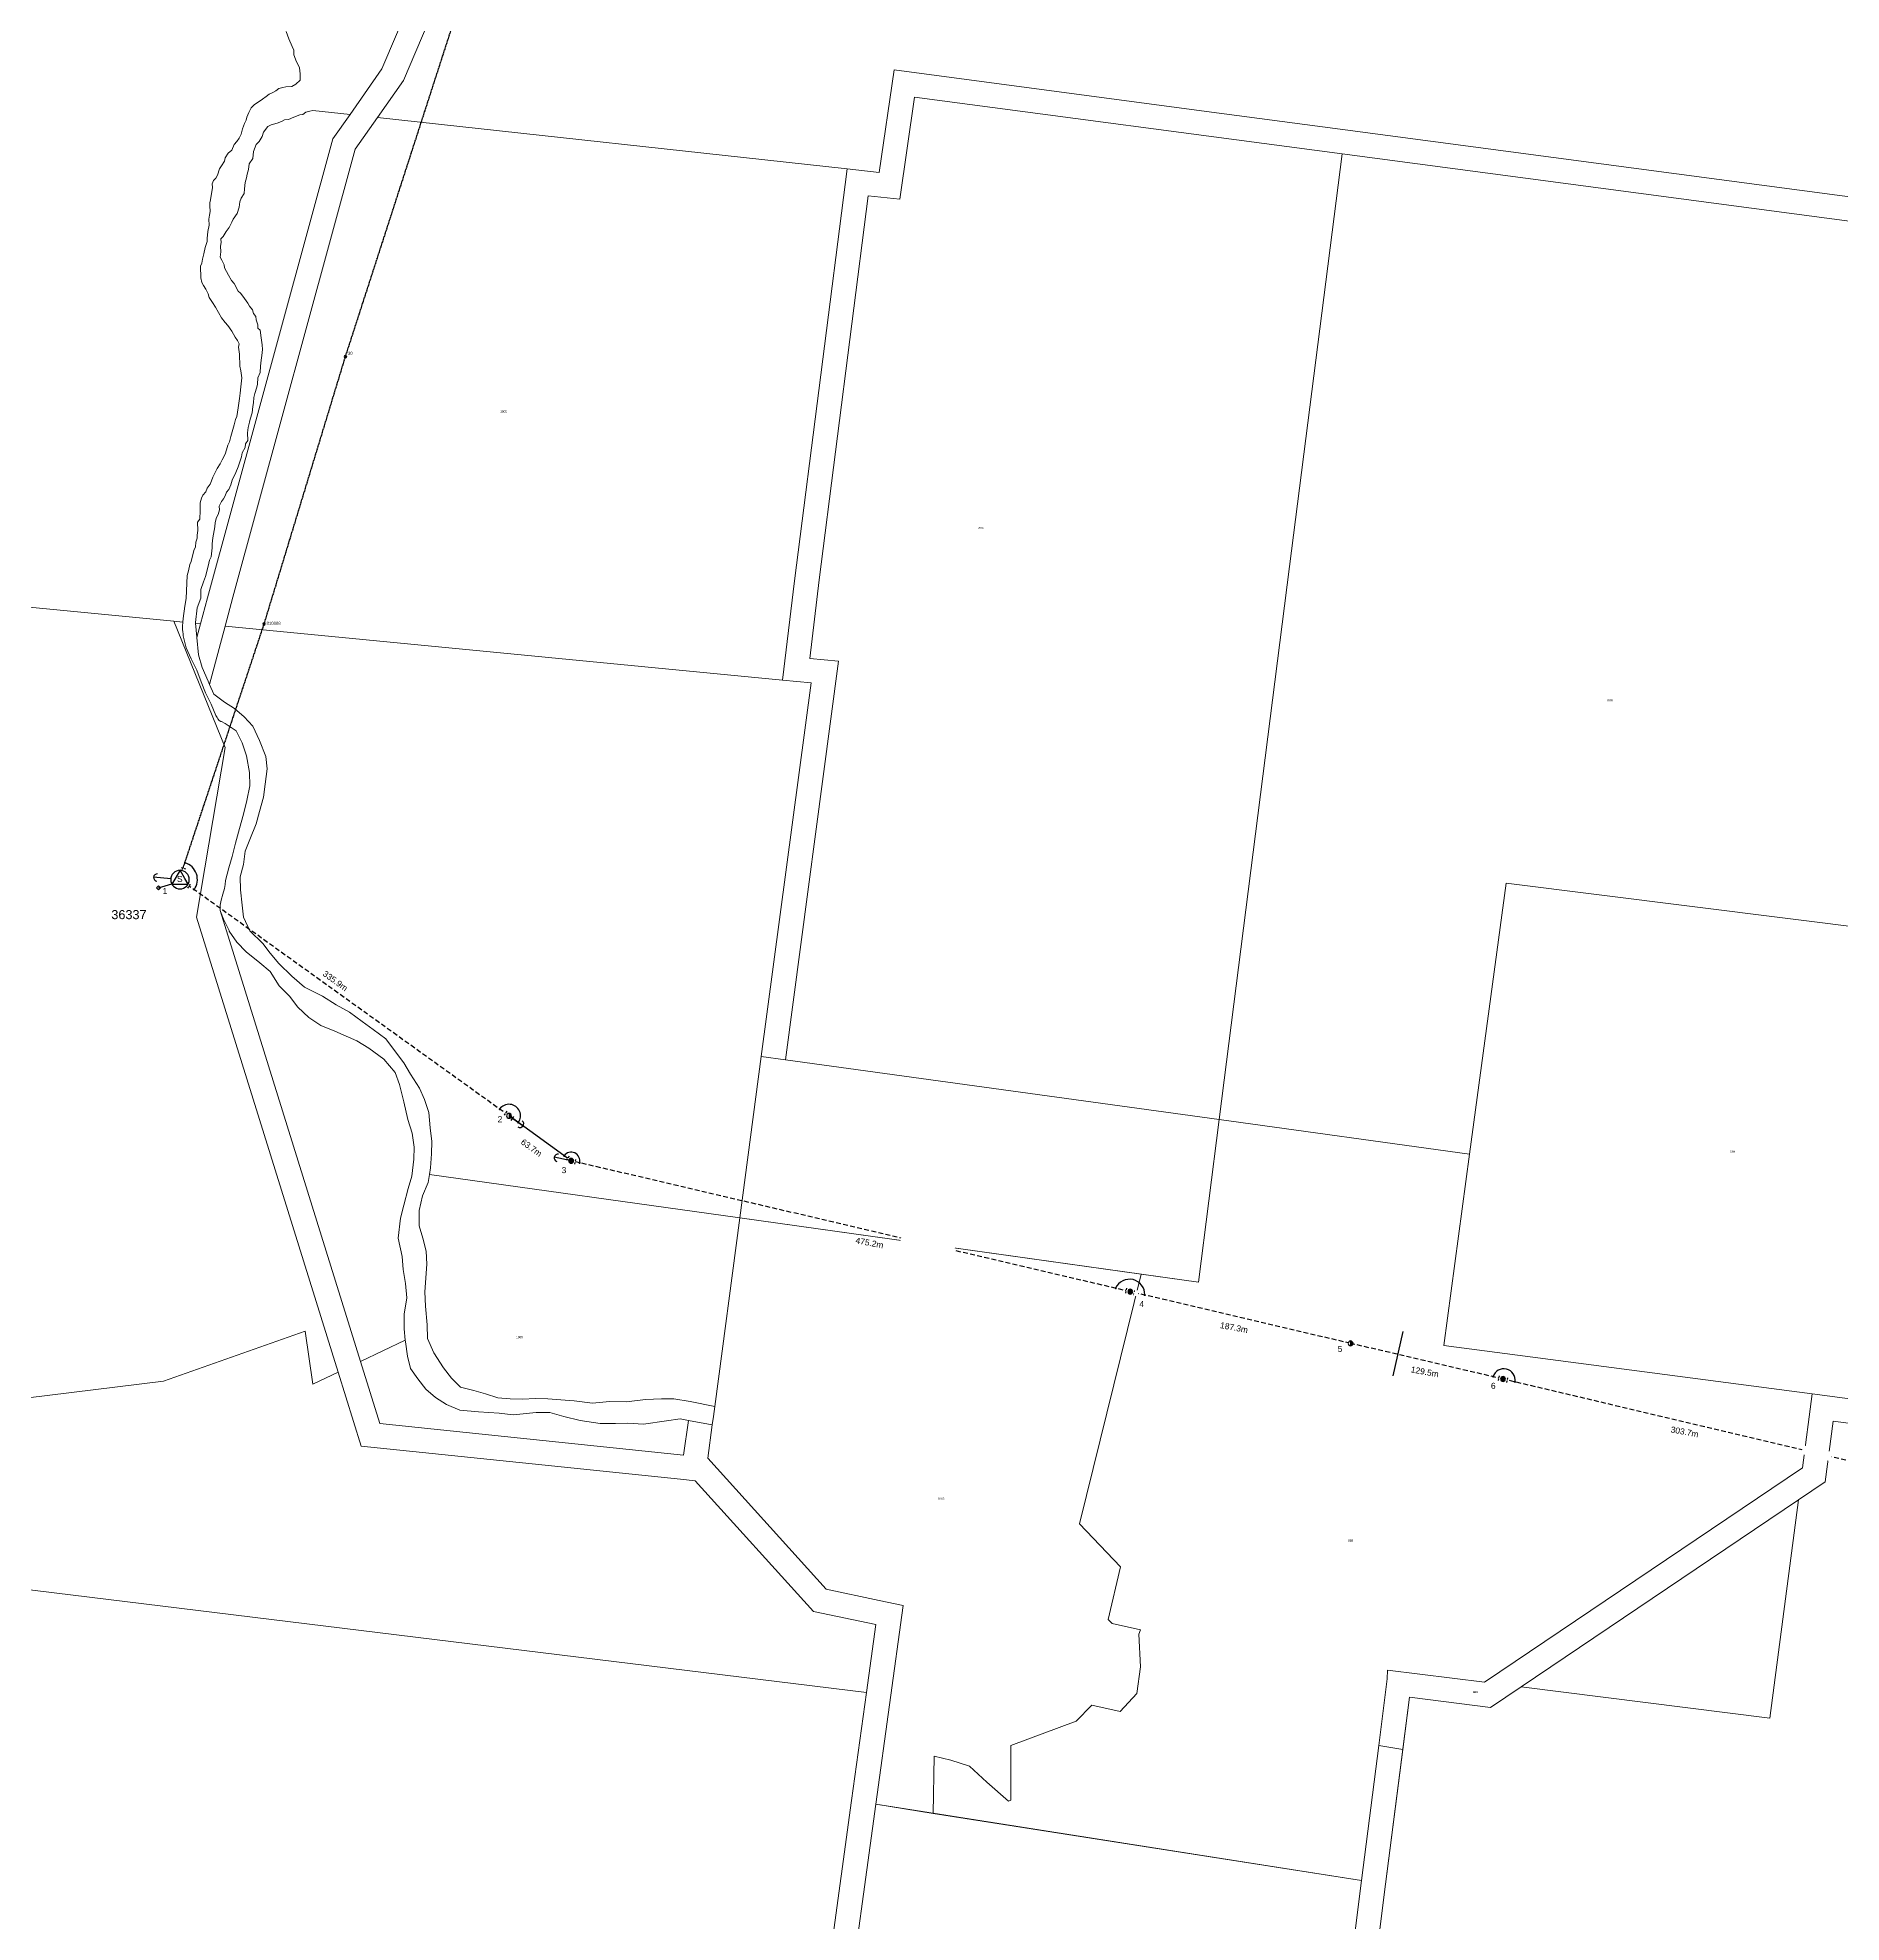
# Model space of a CAD drawing. Header units: metres. Extents: x 207830 to 218833, y 6369842 to 6373935.
# Drawn here: x 210124 to 211616, y 6371273 to 6372833 of the extents above; entities that cross this region are included whole.
import ezdxf
from ezdxf.enums import TextEntityAlignment as Align

# ---------------------------------------------------------------- set-up
doc = ezdxf.new("R2010")
doc.units = ezdxf.units.M
for name, pattern in [('Cable Exist OH', [1, 1, 0]), ('Cable New OH', [6, 4, -2]), ('DASHED', [0.75, 0.5, -0.25])]:
    doc.linetypes.add(name, pattern=pattern)
doc.layers.get('0').update_dxf_attribs({"color": 6})
for name, color, linetype in [('_User Miscellaneous1', 7, 'Continuous'), ('GIS_ERRORS', 1, 'DASHED'), ('Mains_HV_EXT', 7, 'Continuous'), ('Mains_HV_NEW', 2, 'Continuous'), ('Mains_HV_New_F10', 2, 'Continuous'), ('Mains_HV_NEW_Hardwired', 2, 'Continuous'), ('Notes', 7, 'Continuous'), ('Notes_SP_MISC', 7, 'Continuous'), ('Services_SP_EXT', 7, 'Continuous'), ('Sub_SP_TR_HV_LV_SL_LS_NEW', 2, 'Continuous'), ('SupportsOH_SP_MISC', 7, 'Continuous'), ('SupportsOH_SP_NEW', 2, 'Continuous'), ('SupportsOH_SP_TR_HV_LV_SL_EXT', 7, 'Continuous'), ('SupportsOH_SP_TR_HV_LV_SL_NEW', 2, 'Continuous')]:
    doc.layers.add(name, color=color, linetype=linetype)
doc.layers.add('Cadastre Land Parcels_SP_EXT', color=9, linetype='Continuous', lineweight=5)
doc.layers.add('Cadastre Roads_SP_EXT', color=9, linetype='Continuous', lineweight=5)
doc.styles.add('POLE_LABEL', font='arial.ttf')
doc.styles.get("Standard").update_dxf_attribs({"font": 'arial.ttf'})
doc.linetypes.add('IECLCABS1', pattern='A,7,-0.5,["/",Standard,S=1.5,R=0,X=0.2,Y=-0.7],-1.8', length=9.3)

# ---------------------------------------------------------------- blocks, each defined once
blk = doc.blocks.new('CCP_EXT')
blk.add_wipeout([(0, 0.57), (0.57, 0), (0, -0.57), (-0.57, 0)])
blk.add_lwpolyline([(-0.57, 0), (0, 0.57), (0.57, 0), (0, -0.57), (-0.57, 0)])
at = {"flags": 1}
blk.add_attdef('Z', (0, 0), '', height=0.2, dxfattribs=at)
at = {"flags": 9}
for tag, p in [('CCP_TYPE', (0, 0)), ('CONSTRUCTED_VOLTAGE', (0, -0.2)), ('OPERATING_VOLTAGE', (0, -0.6)), ('ORIENTATION', (0, -0.8)), ('OWNED_BY', (0, -1)), ('STATE', (0, -1.8)), ('NO_PHASES', (0, -0.4)), ('USAGE', (0, -1.2)), ('LEGEND', (0, -1.4)), ('LIFE_SUPPORT', (0, -1.6)), ('NOTES', (0, -2))]:
    blk.add_attdef(tag, text='', height=0.2, dxfattribs=at).set_placement(p, align=Align.MIDDLE_LEFT)
blk = doc.blocks.new('POLE_EXT')
blk.add_hatch(color=256).paths.add_polyline_path([(-1, 0, 1), (1, 0, 1)])
blk.add_lwpolyline([(-1, 0, 1), (1, 0, 1)], format="xyb", close=True)
for tag, height, flags, p in [('pNumber', 2.5, 8, (-17.84, 2.07)), ('OWNED_BY', 0.2, 9, (1.35, -0.4)), ('SPECIAL_USE', 0.2, 9, (1.35, -0.8)), ('STATE', 0.2, 9, (1.35, -1)), ('cLV', 0.2, 9, (1.35, -1.4)), ('hDepth', 0.2, 9, (1.35, -1.6)), ('hDia', 0.2, 9, (1.35, -1.8)), ('cHV', 0.2, 9, (1.35, -2)), ('cLinedev', 0.2, 9, (1.35, -3.4)), ('pExisting', 0.2, 9, (1.35, -3.8)), ('pFooting', 0.2, 9, (1.35, -4.4)), ('pNew', 0.2, 9, (1.35, -4.6)), ('pRelocate', 0.2, 9, (1.35, -5)), ('pRemove', 0.2, 9, (1.35, -5.2)), ('pReplace', 0.2, 9, (1.35, -5.4)), ('pStay', 0.2, 9, (1.35, -5.6)), ('pType', 0.2, 9, (1.35, -5.8)), ('cspan', 0.2, 9, (1.35, -6)), ('STREETNAME', 0.2, 9, (1.35, -6.2)), ('SUBURB', 0.2, 9, (1.35, -6.4)), ('OPERATED_BY', 0.2, 9, (1.36, -7.01)), ('PARENT', 0.2, 9, (1.35, -0.6)), ('USAGE', 0.2, 9, (1.35, -1.2)), ('LBRACKET', 0.2, 9, (1.35, -2.2)), ('LExisting', 0.2, 9, (1.35, -2.4)), ('LANTNUMBER', 0.2, 9, (1.35, -2.6)), ('LOther', 0.2, 9, (1.35, -2.8)), ('LRemove', 0.2, 9, (1.35, -3)), ('LEGEND', 0.2, 9, (1.35, -3.2)), ('LOCATION', 0.2, 9, (1.35, -3.6)), ('PFNUMBER', 0.2, 9, (1.35, -4)), ('NEWPFNUMBER', 0.2, 9, (1.35, -4.2)), ('NOTES', 0.2, 9, (1.35, -6.6)), ('MAINTAINED_BY', 0.2, 9, (1.36, -6.81))]:
    blk.add_attdef(tag, text='', height=height, dxfattribs=dict(flags=flags)).set_placement(p, align=Align.MIDDLE_LEFT)
at = {"style": 'POLE_LABEL'}
for tag, height, flags, p in [('STRUCTURE_PLANT_NUMBER', 0.2, 9, (1.35, 0.03)), ('ASSET_NUM', 2.5, 8, (2, 2)), ('STREET_CODE', 0.2, 9, (1.35, -0.2))]:
    blk.add_attdef(tag, text='', height=height, dxfattribs=dict(at, flags=flags)).set_placement(p, align=Align.MIDDLE_LEFT)
at = {"flags": 1}
blk.add_attdef('Z', (1.35, -7.33), '', height=0.2, dxfattribs=at)
blk = doc.blocks.new('POLE_REPLACE_NEW')
for tag, flags, p in [('cspan', 9, (1.5, -5.6)), ('SUBURB', 9, (1.5, -5.8)), ('STREETNAME', 9, (1.5, -6)), ('OPERATED_BY', 9, (1.5, -6.6)), ('Z', 1, (1.5, -7)), ('pStay', 9, (1.5, -5.2)), ('pType', 9, (1.5, -5.4)), ('LOCATION', 9, (1.5, -6.2)), ('NOTES', 9, (1.5, -6.4)), ('MAINTAINED_BY', 9, (1.5, -6.8))]:
    blk.add_attdef(tag, text='', height=0.2, dxfattribs=dict(flags=flags)).set_placement(p, align=Align.MIDDLE_LEFT)
blk.add_wipeout([(0, 1), (-0.13, 0.99), (-0.25, 0.97), (-0.37, 0.93), (-0.48, 0.88), (-0.59, 0.81), (-0.68, 0.73), (-0.77, 0.64), (-0.84, 0.54), (-0.9, 0.43), (-0.95, 0.31), (-0.98, 0.19), (-1, 0.06), (-1, -0.06), (-0.98, -0.19), (-0.95, -0.31), (-0.9, -0.43), (-0.84, -0.54), (-0.77, -0.64), (-0.68, -0.73), (-0.59, -0.81), (-0.48, -0.88), (-0.37, -0.93), (-0.25, -0.97), (-0.13, -0.99), (0, -1), (0.13, -0.99), (0.25, -0.97), (0.37, -0.93), (0.48, -0.88), (0.59, -0.81), (0.68, -0.73), (0.77, -0.64), (0.84, -0.54), (0.9, -0.43), (0.95, -0.31), (0.98, -0.19), (1, -0.06), (1, 0.06), (0.98, 0.19), (0.95, 0.31), (0.9, 0.43), (0.84, 0.54), (0.77, 0.64), (0.68, 0.73), (0.59, 0.81), (0.48, 0.88), (0.37, 0.93), (0.25, 0.97), (0.13, 0.99)])
h = blk.add_hatch(color=256)
edge = h.paths.add_edge_path()
edge.add_arc((0, 0), 1, 270, 450)
edge.add_line((0, 1), (0, -1))
blk.add_lwpolyline([(0, 1), (0, -1)])
at = {"lineweight": -3}
blk.add_arc((0, 0), 1, 90, 270, dxfattribs=at)
blk.add_arc((0, 0), 1, 270, 90)
at = {"style": 'POLE_LABEL', "flags": 9}
blk.add_attdef('STRUCTURE_PLANT_NUMBER', text='', height=0.2, dxfattribs=at).set_placement((1.5, 0.24), align=Align.MIDDLE_LEFT)
for tag, height, flags, p in [('STREET_CODE', 0.2, 9, (1.5, 0)), ('ASSET_NUM', 2.5, 8, (2, 2)), ('OWNED_BY', 0.2, 9, (1.5, -0.2)), ('SPECIAL_USE', 0.2, 9, (1.5, -0.6)), ('STATE', 0.2, 9, (1.5, -0.8)), ('cLV', 0.2, 9, (1.5, -1.2)), ('cHV', 0.2, 9, (1.5, -1.8)), ('cLinedev', 0.2, 9, (1.5, -3.2)), ('PARENT', 0.2, 9, (1.5, -0.4)), ('USAGE', 0.2, 9, (1.5, -1)), ('hDepth', 0.2, 9, (1.5, -1.4)), ('hDia', 0.2, 9, (1.5, -1.6)), ('LBRACKET', 0.2, 9, (1.5, -2)), ('LExisting', 0.2, 9, (1.5, -2.2)), ('LANTNUMBER', 0.2, 9, (1.5, -2.4)), ('LOther', 0.2, 9, (1.5, -2.6)), ('LRemove', 0.2, 9, (1.5, -2.8)), ('LEGEND', 0.2, 9, (1.5, -3)), ('pExisting', 0.2, 9, (1.5, -3.4)), ('PFNUMBER', 0.2, 9, (1.5, -3.6)), ('NEWPFNUMBER', 0.2, 9, (1.5, -3.8)), ('pFooting', 0.2, 9, (1.5, -4)), ('pNew', 0.2, 9, (1.5, -4.2)), ('pRelocate', 0.2, 9, (1.5, -4.6)), ('pRemove', 0.2, 9, (1.5, -4.8)), ('pReplace', 0.2, 9, (1.5, -5)), ('pNumber', 2, 8, (1.5, -4.4))]:
    blk.add_attdef(tag, text='', height=height, dxfattribs=dict(flags=flags)).set_placement(p, align=Align.MIDDLE_LEFT)
blk = doc.blocks.new('STAY_NEW')
blk.add_line((0, 0), (-7.17, 0))
blk.add_arc((-5.67, 0), 1.5, 90, 270)
blk = doc.blocks.new('SUB_SWER_NEW')
blk.add_wipeout([(0, 3.84), (-0.48, 3.81), (-0.95, 3.72), (-1.41, 3.57), (-1.85, 3.37), (-2.26, 3.11), (-2.63, 2.8), (-2.96, 2.45), (-3.24, 2.06), (-3.47, 1.63), (-3.65, 1.19), (-3.77, 0.72), (-3.83, 0.24), (-3.83, -0.24), (-3.77, -0.72), (-3.65, -1.19), (-3.47, -1.63), (-3.24, -2.06), (-2.96, -2.45), (-2.63, -2.8), (-2.26, -3.11), (-1.85, -3.37), (-1.41, -3.57), (-0.95, -3.72), (-0.48, -3.81), (0, -3.84), (0.48, -3.81), (0.95, -3.72), (1.41, -3.57), (1.85, -3.37), (2.26, -3.11), (2.63, -2.8), (2.96, -2.45), (3.24, -2.06), (3.47, -1.63), (3.65, -1.19), (3.77, -0.72), (3.83, -0.24), (3.83, 0.24), (3.77, 0.72), (3.65, 1.19), (3.47, 1.63), (3.24, 2.06), (2.96, 2.45), (2.63, 2.8), (2.26, 3.11), (1.85, 3.37), (1.41, 3.57), (0.95, 3.72), (0.48, 3.81)])
blk.add_lwpolyline([(-3.84, 0, 1), (3.84, 0, 1)], format="xyb", close=True)
blk.add_lwpolyline([(1.94, 0.47), (0, 3.84), (-3.33, -1.92), (3.33, -1.92)], close=True)
blk.add_text('S', height=2.5).set_placement((-0.08, 0.25), align=Align.MIDDLE_CENTER)
for tag, height, flags, p in [('STREET_CODE', 0.2, 9, (1.5, 0)), ('ASSET_NUM', 2.5, 8, (2, 2)), ('CONSTRUCTED_VOLTAGE', 0.2, 9, (1.5, -0.2)), ('OPERATING_VOLTAGE', 0.2, 9, (1.5, -0.6)), ('ORIENTATION', 0.2, 9, (1.5, -0.8)), ('OWNED_BY', 0.2, 9, (1.5, -1)), ('OPERATED_BY', 0.2, 9, (1.5, -1.2)), ('SECONDARY_VOLTAGE', 0.2, 9, (1.5, -1.6)), ('STATE', 0.2, 9, (1.5, -1.8)), ('SUBSTATION_TYPE', 0.2, 9, (1.5, -2)), ('SUBURB', 0.2, 9, (1.5, -2.6)), ('STREETNAME', 0.2, 9, (1.5, -2.8)), ('Z', 0.2, 1, (1.5, -3.6)), ('NO_PHASES', 0.2, 9, (1.5, -0.4)), ('MAINTAINED_BY', 0.2, 9, (1.5, -1.4)), ('USAGE', 0.2, 9, (1.5, -2.2)), ('LEGEND', 0.2, 9, (1.5, -2.4)), ('LOCATION', 0.2, 9, (1.5, -3)), ('NOTES', 0.2, 9, (1.5, -3.2)), ('PARENT', 0.2, 9, (1.5, -3.4))]:
    blk.add_attdef(tag, text='', height=height, dxfattribs=dict(flags=flags)).set_placement(p, align=Align.MIDDLE_LEFT)
blk = doc.blocks.new('End Shackle_NEW')
blk.add_line((1, 1.81), (-1, 1.81))
at = {"flags": 1}
blk.add_attdef('Z', (0, 0), '', height=0.2, dxfattribs=at)
at = {"flags": 9}
for tag, p in [('CONNECTOR_TYPE', (0, 0)), ('CONSTRUCTED_VOLTAGE', (0, -0.2)), ('OPERATING_VOLTAGE', (0, -0.6)), ('ORIENTATION', (0, -0.8)), ('OWNED_BY', (0, -1)), ('STATE', (0, -1.2)), ('OPERATED_BY', (0, -2.01)), ('NO_PHASES', (0, -0.4)), ('USAGE', (0, -1.4)), ('NOTES', (0, -1.6)), ('MAINTAINED_BY', (0, -1.81))]:
    blk.add_attdef(tag, text='', height=0.2, dxfattribs=at).set_placement(p, align=Align.MIDDLE_LEFT)
blk.add_wipeout([(-0.25, 0), (-0.25, 1.81), (0.25, 1.82), (0.25, 0)])
blk = doc.blocks.new('BOND POINT')
blk.add_hatch(color=256).paths.add_polyline_path([(-3, 0, 1), (3, 0, 1)])
blk.add_lwpolyline([(-1, 0, 1), (1, 0, 1)], format="xyb", close=True)
blk = doc.blocks.new('*U142')
blk.add_line((1, 4.68), (-1, 4.68))
at = {"flags": 1}
blk.add_attdef('Z', (0, 0), '', height=0.2, dxfattribs=at)
at = {"flags": 9}
for tag, p in [('CONNECTOR_TYPE', (0, 0)), ('CONSTRUCTED_VOLTAGE', (0, -0.2)), ('OPERATING_VOLTAGE', (0, -0.6)), ('ORIENTATION', (0, -0.8)), ('OWNED_BY', (0, -1)), ('STATE', (0, -1.2)), ('OPERATED_BY', (0, -2.01)), ('NO_PHASES', (0, -0.4)), ('USAGE', (0, -1.4)), ('NOTES', (0, -1.6)), ('MAINTAINED_BY', (0, -1.81))]:
    blk.add_attdef(tag, text='', height=0.2, dxfattribs=at).set_placement(p, align=Align.MIDDLE_LEFT)
blk.add_wipeout([(-0.25, 0), (-0.25, 4.68), (0.25, 4.68), (0.25, 0)])
blk = doc.blocks.new('*U143')
blk.add_line((1, 4.83), (-1, 4.83))
at = {"flags": 1}
blk.add_attdef('Z', (0, 0), '', height=0.2, dxfattribs=at)
at = {"flags": 9}
for tag, p in [('CONNECTOR_TYPE', (0, 0)), ('CONSTRUCTED_VOLTAGE', (0, -0.2)), ('OPERATING_VOLTAGE', (0, -0.6)), ('ORIENTATION', (0, -0.8)), ('OWNED_BY', (0, -1)), ('STATE', (0, -1.2)), ('OPERATED_BY', (0, -2.01)), ('NO_PHASES', (0, -0.4)), ('USAGE', (0, -1.4)), ('NOTES', (0, -1.6)), ('MAINTAINED_BY', (0, -1.81))]:
    blk.add_attdef(tag, text='', height=0.2, dxfattribs=at).set_placement(p, align=Align.MIDDLE_LEFT)
blk.add_wipeout([(-0.25, 0), (-0.25, 4.83), (0.25, 4.83), (0.25, 0)])
blk = doc.blocks.new('Err_Circle')
at = {"color": 1}
blk.add_circle((0, 0), 1, dxfattribs=at)
for tag, p in [('ERR_NUMBER', (-1.1, -1.6)), ('ERR_TYPE', (-1.1, -2.5))]:
    blk.add_attdef(tag, p, '', height=0.5, dxfattribs=at)
blk = doc.blocks.new('STAY_EXT')
at = {"linetype": 'Continuous', "ltscale": 0.3}
blk.add_line((0, 0), (-7.17, 0), dxfattribs=at)
blk.add_arc((-5.67, 0), 1.5, 90, 270)

msp = doc.modelspace()

# ---------------------------------------------------------------- linework, layer by layer
at = {"layer": '_User Miscellaneous1'}
msp.add_line((211253.6, 6371762.4), (211245.4, 6371725.8), dxfattribs=at)
at = {"layer": 'Cadastre Land Parcels_SP_EXT', "linetype": 'Continuous'}
for points in [[(210091.4, 6372364.3), (210237, 6372350.2), (210244.4, 6372349.4), (210244.6, 6372352.3), (210246.1, 6372362.5), (210247.1, 6372368.9), (210247.8, 6372387.9), (210248.9, 6372391.8), (210250.1, 6372396.9), (210251.3, 6372399.4), (210253.5, 6372408.5), (210254.7, 6372411.6), (210255.2, 6372415.5), (210256.3, 6372418.7), (210256.2, 6372421.2), (210256.7, 6372425.1), (210256.5, 6372432.1), (210258.3, 6372434.6), (210258.8, 6372441.6), (210258.6, 6372448.1), (210259.7, 6372451.9), (210260.8, 6372454.5), (210263.3, 6372457.1), (210264.5, 6372460.3), (210266.9, 6372463.5), (210268.1, 6372466.2), (210269.2, 6372469.4), (210272.8, 6372476.5), (210275.3, 6372480.4), (210277, 6372483.7), (210279.4, 6372488.2), (210280.5, 6372492), (210281.7, 6372495.8), (210282.9, 6372498.4), (210284, 6372502.9), (210286.9, 6372512.5), (210288, 6372517.1), (210289.1, 6372519.6), (210290.2, 6372526.6), (210291.2, 6372534.3), (210291.7, 6372538.7), (210292.2, 6372543.9), (210293.2, 6372551.5), (210292.3, 6372557.2), (210291.6, 6372561), (210291.3, 6372571.1), (210290.4, 6372576.9), (210290.9, 6372579.5), (210289.5, 6372582.5), (210287.6, 6372585), (210284.9, 6372590), (210281.5, 6372594.9), (210279.5, 6372597.4), (210276.2, 6372601.1), (210271.5, 6372609.9), (210268.8, 6372613.7), (210266.1, 6372618), (210265.4, 6372621.1), (210263.3, 6372624.9), (210261.4, 6372628), (210260, 6372630.5), (210259.2, 6372634.3), (210258.9, 6372643.8), (210260.1, 6372646.4), (210260.6, 6372649.6), (210261.7, 6372654.1), (210262.8, 6372659.2), (210264.5, 6372664.4), (210264.5, 6372666.8), (210264.9, 6372672.6), (210266, 6372677.8), (210265.9, 6372682.7), (210266.3, 6372686), (210266.9, 6372689.2), (210266.8, 6372693.7), (210266.6, 6372696.2), (210267.2, 6372698.8), (210268.8, 6372708.9), (210268.7, 6372712.1), (210269.8, 6372714.7), (210271.6, 6372716.7), (210272.9, 6372719.3), (210274.6, 6372724.4), (210276.4, 6372727), (210278.8, 6372730.9), (210279.4, 6372733.5), (210281.8, 6372737.4), (210284.9, 6372740), (210286.7, 6372744.5), (210289, 6372747.1), (210290.9, 6372749.8), (210292.7, 6372753), (210293.8, 6372757.5), (210295.5, 6372762), (210296.8, 6372764.6), (210297.3, 6372767.1), (210299, 6372771), (210300.9, 6372774.9), (210303.3, 6372777.5), (210310.2, 6372782.2), (210313.3, 6372784.2), (210315.8, 6372786.2), (210318.8, 6372787.5), (210321.3, 6372788.9), (210323.8, 6372790.9), (210327, 6372791.7), (210329.5, 6372792.4), (210334.6, 6372792.6), (210337.7, 6372794.5), (210341.4, 6372797.9), (210341.3, 6372803), (210341, 6372808.1), (210339.7, 6372810.6), (210338.3, 6372813), (210336.2, 6372818.7), (210336.1, 6372822.5), (210334.8, 6372825.6), (210332, 6372831.9), (210329.9, 6372838.2)], [(211789.6, 6372679.1), (211206, 6372756.7), (211082.9, 6372773.1), (210832.9, 6372806.3), (210820.4, 6372721.5), (210793.9, 6372724.5), (210750.4, 6372383.6), (210740.6, 6372301.2), (210764.1, 6372299), (210722.9, 6371989.9), (210742.9, 6371987.2), (210786.7, 6372316.9), (210763, 6372319.2), (210770.8, 6372384.2), (210811.3, 6372702.2), (210837.5, 6372699.4), (210849.8, 6372783.8), (211203.4, 6372736.7), (211787.3, 6372659.2)], [(209718.9, 6370406.2), (210444, 6370316.5), (210470.3, 6370526.3), (210677.5, 6370498.7), (210725.6, 6370849.1), (210725.6, 6370849.1), (210769.8, 6371171.2), (210772.7, 6371192.5), (210797.7, 6371374.2), (210810, 6371463.7), (208761.9, 6371714.9)], [(211683.6, 6371698.7), (211592.4, 6371710.7), (211584.4, 6371649.5), (211321.2, 6371472.1), (211241.1, 6371482.2), (211240.7, 6371474.9), (211233.8, 6371419.7), (211253.7, 6371416.6), (211259.1, 6371459.7), (211326.2, 6371451.2), (211351.5, 6371468.2), (211581, 6371623), (211603.2, 6371638), (211609.8, 6371688.1), (211680.9, 6371678.8)]]:
    msp.add_lwpolyline(points, dxfattribs=at)
for points in [[(210770.8, 6372384.2), (210763, 6372319.2), (210786.7, 6372316.9), (210742.9, 6371987.2), (211101.7, 6371937.7), (211160, 6372395.5), (211203.4, 6372736.7), (210849.8, 6372783.8), (210837.5, 6372699.4), (210811.3, 6372702.2), (210770.8, 6372384.2)], [(210264.8, 6372369.4), (210368.4, 6372749.2), (210382.7, 6372769.4), (210351.8, 6372772.8), (210349.3, 6372772.1), (210346.1, 6372771.4), (210343.6, 6372769.4), (210341.1, 6372769.2), (210336.1, 6372767.2), (210331.7, 6372765.2), (210328.5, 6372765.1), (210326, 6372763.7), (210322.3, 6372762.2), (210317.3, 6372760.8), (210314.8, 6372759.4), (210311, 6372754.9), (210309.9, 6372751.1), (210307.5, 6372747.1), (210305.1, 6372744.5), (210302.7, 6372738.7), (210302.3, 6372733), (210299.2, 6372728.5), (210298.8, 6372724), (210297.6, 6372720.1), (210297.1, 6372717), (210295.9, 6372713), (210295.5, 6372707.9), (210295, 6372704.1), (210292.6, 6372700.2), (210291.4, 6372697), (210290.9, 6372692.6), (210289.2, 6372687.4), (210286.1, 6372682.9), (210285, 6372680.3), (210282.6, 6372675.8), (210280.1, 6372672.5), (210277.7, 6372668.5), (210275.9, 6372666.6), (210276, 6372663.5), (210275.5, 6372660.3), (210275.7, 6372655.8), (210275.1, 6372651.4), (210276.5, 6372648.9), (210278.6, 6372645.1), (210278.7, 6372642.6), (210280.6, 6372639.4), (210282, 6372636.4), (210284.7, 6372632), (210286.8, 6372629.5), (210290.1, 6372623.3), (210292.1, 6372621.5), (210294.1, 6372619), (210298, 6372613.4), (210299.4, 6372610.9), (210302, 6372607.8), (210302.8, 6372604.7), (210304.8, 6372602.2), (210304.9, 6372599.6), (210306.3, 6372595.2), (210306.4, 6372592.7), (210308.3, 6372590.8), (210309.2, 6372584.5), (210310, 6372578.8), (210310.2, 6372575), (210309.7, 6372569.9), (210309.2, 6372566), (210308.7, 6372561), (210308.2, 6372555.9), (210306.5, 6372551.4), (210306.1, 6372546.3), (210305.5, 6372543.7), (210303.8, 6372538.5), (210303.2, 6372535.3), (210302.8, 6372530.8), (210302.2, 6372527.7), (210301.8, 6372522.6), (210300.1, 6372517.4), (210299.5, 6372514.9), (210298.4, 6372510.4), (210297.9, 6372505.9), (210298.1, 6372499.6), (210296.3, 6372497), (210295.8, 6372493.8), (210293.4, 6372489.3), (210292.8, 6372486), (210291.7, 6372482.8), (210290, 6372477.7), (210288.1, 6372473.2), (210285.2, 6372466.7), (210284.1, 6372462.9), (210282.4, 6372459), (210280.4, 6372457), (210279.3, 6372453.8), (210278.1, 6372451.3), (210276.3, 6372449.2), (210274.5, 6372445.4), (210274.6, 6372442.2), (210273.5, 6372438.4), (210272.2, 6372435.8), (210271.1, 6372431.9), (210270.7, 6372428.1), (210269.1, 6372419.2), (210268.6, 6372414), (210268.7, 6372410.8), (210268.2, 6372408.3), (210267.7, 6372403.3), (210266.5, 6372400.7), (210265.9, 6372398.1), (210264.3, 6372391.1), (210263.2, 6372387.1), (210261.4, 6372382.6), (210259.1, 6372376.2), (210259.3, 6372369.3), (210256.3, 6372361.1), (210254.9, 6372348.9), (210254.9, 6372348.4), (210259, 6372348), (210264.8, 6372369.4)], [(210750.4, 6372383.6), (210793.9, 6372724.5), (210405.4, 6372767), (210387, 6372740.6), (210285.8, 6372370), (210279.4, 6372346.1), (210740.6, 6372301.2), (210750.4, 6372383.6)], [(211160, 6372395.5), (211101.7, 6371937.7), (211309, 6371909.1), (211339.1, 6372133.4), (211723.8, 6372085.2), (211760, 6372413), (211787.3, 6372659.2), (211203.4, 6372736.7), (211160, 6372395.5)], [(210259, 6372348), (210254.9, 6372348.4), (210256, 6372336.9), (210256, 6372336.6), (210259, 6372348)], [(210722.9, 6371989.9), (210764.1, 6372299), (210740.6, 6372301.2), (210279.4, 6372346.1), (210266.4, 6372297.6), (210270, 6372289.7), (210278.7, 6372283.1), (210287.2, 6372277.8), (210295.1, 6372271.1), (210302.3, 6372263.2), (210307.9, 6372251.3), (210312.9, 6372238.2), (210314, 6372228), (210312.6, 6372215.3), (210311.2, 6372204.4), (210307.9, 6372192.7), (210305.1, 6372182.5), (210299.9, 6372169.6), (210295.9, 6372159.8), (210294.4, 6372148.9), (210291.7, 6372138.6), (210292.1, 6372127.9), (210293.3, 6372115.2), (210294.4, 6372105.1), (210299.9, 6372093.9), (210310.5, 6372083.4), (210316.5, 6372075.5), (210323.9, 6372066.8), (210334.6, 6372056.5), (210345.1, 6372047.4), (210360, 6372039.8), (210371.2, 6372032.6), (210382.2, 6372026.7), (210392.7, 6372018.9), (210401.9, 6372012.3), (210412.4, 6372004.4), (210421.1, 6371992.8), (210427.2, 6371984.7), (210432.7, 6371975.3), (210440.2, 6371963.6), (210444.4, 6371954.2), (210448, 6371943.6), (210449.1, 6371931), (210450.3, 6371919.6), (210450, 6371909.3), (210449.3, 6371897.9), (210448.4, 6371892.2), (210705.1, 6371856.3), (210722.9, 6371989.9)], [(211723.8, 6372085.2), (211339.1, 6372133.4), (211309, 6371909.1), (211287.7, 6371750.9), (211592.4, 6371710.7), (211683.6, 6371698.7), (211735.1, 6372083.8), (211723.8, 6372085.2)], [(210428.4, 6371755.2), (210427.5, 6371764.6), (210427.6, 6371776.7), (210429.6, 6371790.2), (210428.5, 6371802.2), (210426.7, 6371813.6), (210425.7, 6371824.4), (210422.5, 6371839.5), (210424.3, 6371856.1), (210427.1, 6371867), (210430.9, 6371880.6), (210433.7, 6371890.9), (210435.6, 6371904.9), (210435.8, 6371915), (210434, 6371926.5), (210430.4, 6371937.7), (210427.3, 6371952.3), (210423.5, 6371966.7), (210419.9, 6371976.7), (210410.6, 6371987.8), (210398.1, 6371996.9), (210388.3, 6372002.8), (210370.1, 6372010.9), (210358.5, 6372015.6), (210348.7, 6372022.2), (210339.4, 6372030.7), (210332.7, 6372039.9), (210324.1, 6372048.4), (210316.6, 6372060.2), (210308, 6372067.5), (210296.8, 6372076.6), (210288.9, 6372084.5), (210282.7, 6372093.7), (210282.6, 6372094.3), (210280.8, 6372098), (210278.1, 6372103.5), (210276, 6372108.5), (210275.1, 6372110.6), (210391.2, 6371737.5), (210428.4, 6371755.2)], [(210742.9, 6371987.2), (210722.9, 6371989.9), (210705.1, 6371856.3), (211084.6, 6371803.3), (211101.7, 6371937.7), (210742.9, 6371987.2)], [(211309, 6371909.1), (211101.7, 6371937.7), (211084.6, 6371803.3), (211037.1, 6371809.9), (210986.2, 6371603.1), (211020, 6371567.7), (211009.9, 6371524.1), (211013.2, 6371520.8), (211036.7, 6371515.5), (211035.3, 6371511.8), (211036.7, 6371484.9), (211033.7, 6371462.9), (211019.8, 6371447.8), (210996.4, 6371453.2), (210983.5, 6371439.8), (210929.5, 6371419.7), (210929.5, 6371374.6), (210927.4, 6371373.6), (210909.4, 6371389.3), (210895.1, 6371402.8), (210879.7, 6371407.7), (210866.1, 6371410.9), (210865.1, 6371363.6), (211219.6, 6371308), (211233.8, 6371419.7), (211240.7, 6371474.9), (211241.1, 6371482.2), (211321.2, 6371472.1), (211584.4, 6371649.5), (211592.4, 6371710.7), (211287.7, 6371750.9), (211309, 6371909.1)], [(210705.1, 6371856.3), (210448.4, 6371892.2), (210447.2, 6371885.7), (210442.6, 6371874.7), (210439.9, 6371862.4), (210439.8, 6371849.8), (210442.8, 6371839.7), (210445.8, 6371828.9), (210446.2, 6371818.2), (210444.6, 6371795.3), (210445.2, 6371783.2), (210446.5, 6371768), (210446.9, 6371756.6), (210451.9, 6371744.6), (210460.1, 6371732.3), (210466.7, 6371723.6), (210474, 6371716.3), (210485, 6371713.6), (210494.7, 6371710.8), (210504.9, 6371707.4), (210515.1, 6371706.6), (210525.3, 6371706.4), (210536.1, 6371706.8), (210546.3, 6371706.6), (210557.2, 6371705.9), (210568, 6371705), (210583.3, 6371703.1), (210597.3, 6371704.3), (210611.3, 6371704.2), (210627.1, 6371706.2), (210640.4, 6371706.7), (210650.6, 6371706.5), (210664, 6371704.5), (210684.5, 6371700.4), (210705.1, 6371856.3)], [(211033.7, 6371462.9), (211036.7, 6371484.9), (211035.3, 6371511.8), (211036.7, 6371515.5), (211013.2, 6371520.8), (211009.9, 6371524.1), (211020, 6371567.7), (210986.2, 6371603.1), (211037.1, 6371809.9), (210705.1, 6371856.3), (210684.5, 6371700.4), (210683.3, 6371691.9), (210682.4, 6371685), (210678.7, 6371657.4), (210776.7, 6371549), (210820.4, 6371539.8), (210840.2, 6371535.7), (210817.6, 6371371.1), (210865.1, 6371363.6), (210866.1, 6371410.9), (210879.7, 6371407.7), (210895.1, 6371402.8), (210909.4, 6371389.3), (210927.4, 6371373.6), (210929.5, 6371374.6), (210929.5, 6371419.7), (210983.5, 6371439.8), (210996.4, 6371453.2), (211019.8, 6371447.8), (211033.7, 6371462.9)], [(210506.1, 6371694.8), (210488.9, 6371696), (210473.6, 6371697.2), (210462.6, 6371701.9), (210453.5, 6371707.8), (210445.5, 6371714.5), (210438.8, 6371723.2), (210432.7, 6371731.8), (210430.3, 6371741.9), (210428.6, 6371753.8), (210428.4, 6371755.2), (210391.2, 6371737.5), (210407.3, 6371686.2), (210658.7, 6371660.1), (210662.6, 6371688.8), (210655.7, 6371690.2), (210644.4, 6371688.4), (210625.4, 6371685.8), (210612.6, 6371686.5), (210602.4, 6371686.1), (210589.7, 6371686.2), (210573.2, 6371688.7), (210559.7, 6371691.9), (210548, 6371695.3), (210536.6, 6371695.4), (210517.6, 6371693.4), (210506.1, 6371694.8)], [(212604.7, 6371475.7), (212603, 6371542.4), (212184.7, 6371597), (211678.8, 6371663.1), (211680.9, 6371678.8), (211609.8, 6371688.1), (211603.2, 6371638), (211581, 6371623), (211557.4, 6371442.3), (211351.5, 6371468.2), (211326.2, 6371451.2), (211259.1, 6371459.7), (211239.5, 6371304.9), (211215, 6371111.6), (212035.6, 6371002.3), (212008.5, 6370800.4), (212522.9, 6370735.7), (212615.6, 6371426.4), (212616.3, 6371431.7), (212614.2, 6371434.5), (212604.7, 6371475.7)], [(211581, 6371623), (211351.5, 6371468.2), (211557.4, 6371442.3), (211581, 6371623)], [(211239.5, 6371304.9), (211253.7, 6371416.6), (211233.8, 6371419.7), (211219.6, 6371308), (211197.7, 6371134.2), (211196.9, 6371127.9), (211195.2, 6371114.2), (211215, 6371111.6), (211239.5, 6371304.9)], [(211219.6, 6371308), (210817.6, 6371371.1), (210792.5, 6371188.1), (210819.8, 6371184.4), (211197.7, 6371134.2), (211219.6, 6371308)]]:
    msp.add_lwpolyline(points, close=True, dxfattribs=at)
at = {"layer": 'Cadastre Roads_SP_EXT', "linetype": 'Continuous'}
msp.add_lwpolyline([(210489.7, 6372996.7), (210409.1, 6372807.2), (210382.7, 6372769.4), (210368.4, 6372749.2), (210264.8, 6372369.4), (210259, 6372348), (210256, 6372336.6), (210257.3, 6372322.3), (210260.3, 6372311.7), (210265.2, 6372300.4), (210266.4, 6372297.6), (210279.4, 6372346.1), (210279.4, 6372346.1), (210285.8, 6372370), (210387, 6372740.6), (210405.4, 6372767), (210426.8, 6372797.4), (210507.8, 6372987.8)], dxfattribs=at)
at = {"layer": 'Mains_HV_EXT', "linetype": 'Cable Exist OH'}
msp.add_lwpolyline([(210243.9, 6372143.8), (210311.6, 6372347.7), (210378.9, 6372569), (210433.6, 6372738.1), (210489.5, 6372911.1), (210559.8, 6373068.7), (210614.3, 6373296.9)], dxfattribs=at)
at = {"layer": 'Mains_HV_New_F10', "linetype": 'IECLCABS1'}
msp.add_lwpolyline([(210565.6, 6371903.6), (210514.2, 6371940.8)], dxfattribs=at)
at = {"layer": 'Mains_HV_New_F10', "linetype": 'Cable New OH'}
for points in [[(211028.2, 6371795.3), (210565.6, 6371903.6)], [(211336.6, 6371723), (211210.5, 6371752.5), (211028.2, 6371795.3)], [(212133.4, 6371535.9), (211918.1, 6371586.6), (211631.9, 6371653), (211336.6, 6371723)]]:
    msp.add_lwpolyline(points, dxfattribs=at)
at = {"layer": 'Mains_HV_NEW_Hardwired', "linetype": 'Continuous'}
for centre, radius, start, end in [((210514.2, 6371940.8), 9.53, 324.0944, 144.3042), ((210565.6, 6371903.6), 7.12, 346.83, 144.0944), ((211027.6, 6371793), 12.6, 357.9791, 155.6401), ((211337.3, 6371722.1), 9.34, 351.0748, 162.3973)]:
    msp.add_arc(centre, radius, start, end, dxfattribs=at).dxf.unprotected_set("ltscale", 0)

# ---------------------------------------------------------------- block references
at = {"layer": 'Mains_HV_NEW_Hardwired', "linetype": 'Continuous', "xscale": 0.3, "yscale": 0.3, "zscale": 0.3}
for p in [(210506.5, 6371946.3), (210521.9, 6371935.2), (210559.9, 6371907.7), (210572.6, 6371901.9), (211016.2, 6371798.1), (211040.2, 6371792.5), (211328.4, 6371725), (211346.5, 6371720.7)]:
    msp.add_blockref('BOND POINT', p, dxfattribs=at).dxf.unprotected_set("ltscale", 0)
at = {"layer": 'SupportsOH_SP_NEW', "color": 2, "xscale": 2, "yscale": 2, "zscale": 2, "rotation": 347.4784557484073}
msp.add_blockref('STAY_NEW', (210565.6, 6371903.6), dxfattribs=at)
at = {"layer": 'SupportsOH_SP_TR_HV_LV_SL_EXT'}
ref = msp.add_blockref('POLE_EXT', (210378.9, 6372569), dxfattribs=at)
ref.add_attrib('ASSET_NUM', '30', dxfattribs={"layer": '0', "height": 2.5, "style": 'POLE_LABEL'}).set_placement((210380.9, 6372569.8), align=Align.BOTTOM_LEFT)
ref = msp.add_blockref('POLE_EXT', (210311.6, 6372347.7), dxfattribs=at)
ref.add_attrib('ASSET_NUM', '810808', dxfattribs={"layer": '0', "height": 2.5, "style": 'POLE_LABEL'}).set_placement((210313.6, 6372348.4), align=Align.MIDDLE_LEFT)

# ---------------------------------------------------------------- texts
at = {"layer": 'Cadastre Land Parcels_SP_EXT'}
for s, p in [('1005', (210506.9, 6372522.7)), ('889', (210902.7, 6372426.3)), ('889', (211423, 6372283.7)), ('889', (211524.4, 6371910.3)), ('1005', (210520.1, 6371756.8)), ('1005', (210868.8, 6371623.1)), ('889', (211208.4, 6371588.5)), ('889', (211311.6, 6371463.2))]:
    msp.add_text(s, height=1.8, dxfattribs=at).set_placement(p)
at = {"layer": 'Notes', "char_height": 5, "attachment_point": 1}
for s, insert, rotation in [('335.9m', (210362.5, 6372061.3), 324.2304), ('63.7m', (210526.4, 6371922.1), 324.2304), ('475.2m', (210801.5, 6371840.3), 349.4758), ('187.3m', (211103.1, 6371770.2), 349.4758), ('129.5m', (211260.9, 6371733.6), 349.4758), ('303.7m', (211475.9, 6371683.9), 349.4758)]:
    msp.add_mtext_dynamic_manual_height_columns(s, width=41.187, gutter_width=4, heights=[0], dxfattribs=dict(at, insert=insert, rotation=rotation))

# ---------------------------------------------------------------- next in the draw order: block references
at = {"layer": 'Mains_HV_NEW', "xscale": 2, "yscale": 2, "zscale": 2}
for name, p, rotation in [('*U143', (210242, 6372136.3), 341.7672244130944), ('End Shackle_NEW', (211028.2, 6371795.3), 256.7891132032169), ('End Shackle_NEW', (211336.6, 6371723), 256.6563751028188)]:
    msp.add_blockref(name, p, dxfattribs=dict(at, rotation=rotation)).dxf.unprotected_set("ltscale", 0)
at = {"layer": 'SupportsOH_SP_TR_HV_LV_SL_NEW'}
ref = msp.add_blockref('POLE_REPLACE_NEW', (211210.5, 6371752.5), dxfattribs=dict(at, xscale=2, yscale=2, zscale=2))
ref.add_attrib('pNumber', '5', dxfattribs={"layer": '0', "height": 5}).set_placement((211199.8, 6371747.9), align=Align.MIDDLE_LEFT)

# ---------------------------------------------------------------- next in the draw order: wipeouts: each hides what was drawn before it
msp.add_wipeout([(211584.7, 6371668.2), (211609.1, 6371662.6), (211608, 6371654.9), (211583.6, 6371660.9)]).dxf.layer = 'Notes_SP_MISC'

# ---------------------------------------------------------------- next in the draw order: block references
at = {"layer": 'Mains_HV_NEW', "xscale": 2, "yscale": 2, "zscale": 2}
for p, rotation in [((211028.2, 6371795.3), 76.83001791655383), ((211336.6, 6371723), 76.83211975811733)]:
    msp.add_blockref('End Shackle_NEW', p, dxfattribs=dict(at, rotation=rotation)).dxf.unprotected_set("ltscale", 0)
at = {"layer": 'Mains_HV_NEW_Hardwired', "linetype": 'Continuous', "xscale": 0.3, "yscale": 0.3, "zscale": 0.3}
msp.add_blockref('BOND POINT', (210246.1, 6372150.2), dxfattribs=at).dxf.unprotected_set("ltscale", 0)
at = {"layer": 'SupportsOH_SP_TR_HV_LV_SL_NEW'}
ref = msp.add_blockref('POLE_REPLACE_NEW', (210242, 6372136.3), dxfattribs=dict(at, xscale=2, yscale=2, zscale=2))
ref.add_attrib('pNumber', '1', dxfattribs={"layer": '0', "height": 5}).set_placement((210227.6, 6372126.8), align=Align.MIDDLE_LEFT)

# ---------------------------------------------------------------- next in the draw order: block references
at = {"layer": 'Mains_HV_NEW', "xscale": 2, "yscale": 2, "zscale": 2, "rotation": 234.3042070053948}
msp.add_blockref('*U142', (210242, 6372136.3), dxfattribs=at).dxf.unprotected_set("ltscale", 0)
at = {"layer": 'SupportsOH_SP_TR_HV_LV_SL_EXT'}
ref = msp.add_blockref('POLE_EXT', (211028.2, 6371795.3), dxfattribs=dict(at, xscale=2, yscale=2, zscale=2))
ref.add_attrib('PNUMBER', '4', (211035.7, 6371782.5), dxfattribs={"layer": '0', "height": 5})
ref = msp.add_blockref('POLE_EXT', (211336.6, 6371723), dxfattribs=dict(at, xscale=2, yscale=2, zscale=2))
ref.add_attrib('PNUMBER', '6', (211326.6, 6371714.9), dxfattribs={"layer": '0', "height": 5})

# ---------------------------------------------------------------- next in the draw order: linework, layer by layer
at = {"layer": 'Cadastre Land Parcels_SP_EXT', "linetype": 'Continuous'}
for points in [[(209634.1, 6371990.4), (209714.1, 6372295.8), (209710.8, 6372353.2), (209707.8, 6372379.2), (209681.3, 6372402.4), (209100.8, 6372456.2), (208860.5, 6372478.6), (208841, 6372327.7), (208761.9, 6371714.9), (210810, 6371463.7), (210817.7, 6371519.8), (210766.1, 6371530.6), (210668.3, 6371638.9), (210656, 6371640.2), (210392, 6371667.5), (210372.9, 6371728.8), (210351.8, 6371718.8), (210345.6, 6371762.5), (210228.4, 6371721.3), (209885.5, 6371679), (209858.8, 6371816.5), (209734.8, 6372015.5), (209678.8, 6371970.6), (209634.1, 6371990.4)], [(210255.6, 6372105.1), (210279.3, 6372245.5), (210237, 6372350.2), (210091.4, 6372364.3), (209681.3, 6372402.4), (209707.8, 6372379.2), (209710.8, 6372353.2), (209714.1, 6372295.8), (209634.1, 6371990.4), (209678.8, 6371970.6), (209734.8, 6372015.5), (209858.8, 6371816.5), (209885.5, 6371679), (210228.4, 6371721.3), (210345.6, 6371762.5), (210351.8, 6371718.8), (210372.9, 6371728.8), (210255.6, 6372105.1)]]:
    msp.add_lwpolyline(points, close=True, dxfattribs=at)
at = {"layer": 'Cadastre Roads_SP_EXT', "linetype": 'Continuous'}
msp.add_lwpolyline([(210792.5, 6371188.1), (210817.6, 6371371.1), (210840.2, 6371535.7), (210820.4, 6371539.8), (210776.7, 6371549), (210678.7, 6371657.4), (210682.4, 6371685), (210662.6, 6371688.8), (210658.7, 6371660.1), (210407.3, 6371686.2), (210407.3, 6371686.2), (210391.2, 6371737.5), (210275.1, 6372110.6), (210275.2, 6372115.2), (210276.1, 6372119.2), (210277.4, 6372124.1), (210278.7, 6372129), (210279.3, 6372132.2), (210279.7, 6372135.6), (210282.5, 6372145.9), (210285.2, 6372155.5), (210288, 6372166.5), (210291.3, 6372178.7), (210294.6, 6372190.3), (210297.3, 6372201.8), (210299.9, 6372214), (210299.5, 6372224.9), (210297, 6372238.7), (210293.4, 6372249.5), (210288.6, 6372259.4), (210279.4, 6372265.4), (210276.2, 6372267), (210275.7, 6372267.2), (210274.5, 6372267.9), (210273.3, 6372269.3), (210272.7, 6372270.4), (210271.7, 6372272), (210267.7, 6372281.5), (210263, 6372290.7), (210259.4, 6372300), (210255.8, 6372309.6), (210251.3, 6372319), (210247.2, 6372328.2), (210244.7, 6372338), (210244.5, 6372339.6), (210244.3, 6372341.2), (210244.2, 6372343.1), (210244, 6372344.9), (210244.1, 6372346.1), (210244.4, 6372349.4), (210237, 6372350.2), (210279.3, 6372245.5), (210255.6, 6372105.1), (210372.9, 6371728.8), (210392, 6371667.5), (210656, 6371640.2), (210668.3, 6371638.9), (210766.1, 6371530.6), (210817.7, 6371519.8), (210810, 6371463.7), (210797.7, 6371374.2), (210772.7, 6371192.5)], dxfattribs=at)
at = {"layer": 'Mains_HV_New_F10', "linetype": 'Cable New OH'}
for points in [[(210242, 6372136.3), (210242, 6372136.3)], [(210514.2, 6371940.8), (210249.6, 6372130.9)]]:
    msp.add_lwpolyline(points, dxfattribs=at)
at = {"layer": 'Mains_HV_NEW_Hardwired', "linetype": 'Continuous'}
msp.add_arc((210242, 6372136.3), 14.4, 324.3271, 73.6907, dxfattribs=at).dxf.unprotected_set("ltscale", 0)

# ---------------------------------------------------------------- next in the draw order: block references
at = {"layer": 'GIS_ERRORS'}
msp.add_blockref('Err_Circle', (210242, 6372136.3), dxfattribs=at).add_auto_attribs({'ERR_NUMBER': 'GIS_ERR_1', 'ERR_TYPE': 'P1'})
at = {"layer": 'Mains_HV_NEW_Hardwired', "linetype": 'Continuous', "xscale": 0.3, "yscale": 0.3, "zscale": 0.3}
msp.add_blockref('BOND POINT', (210253.7, 6372128), dxfattribs=at).dxf.unprotected_set("ltscale", 0)

# ---------------------------------------------------------------- next in the draw order: wipeouts: each hides what was drawn before it
msp.add_wipeout([(211032.4, 6371796.8), (211035.3, 6371796.1), (211034.1, 6371791.5), (211031, 6371792.2)]).dxf.layer = 'Notes_SP_MISC'

# ---------------------------------------------------------------- next in the draw order: block references
at = {"layer": 'Mains_HV_NEW', "xscale": 2, "yscale": 2, "zscale": 2}
for p, rotation in [((210514.2, 6371940.8), 234.094413319611), ((210565.6, 6371903.6), 256.8300179165539)]:
    msp.add_blockref('End Shackle_NEW', p, dxfattribs=dict(at, rotation=rotation)).dxf.unprotected_set("ltscale", 0)
at = {"layer": 'Services_SP_EXT', "xscale": 3, "yscale": 3, "zscale": 3, "rotation": 90.0000000000002}
msp.add_blockref('CCP_EXT', (210224.2, 6372129.4), dxfattribs=at)

# ---------------------------------------------------------------- next in the draw order: wipeouts: each hides what was drawn before it
msp.add_wipeout([(210839.2, 6371842.1), (210883.4, 6371833.1), (210882.2, 6371826.9), (210837.7, 6371835.9)]).dxf.layer = 'Notes_SP_MISC'

# ---------------------------------------------------------------- next in the draw order: linework, layer by layer
at = {"layer": 'Services_SP_EXT'}
msp.add_lwpolyline([(210224.2, 6372129.4), (210235.3, 6372132.7)], dxfattribs=at)

# ---------------------------------------------------------------- next in the draw order: block references
at = {"layer": 'Mains_HV_NEW', "xscale": 2, "yscale": 2, "zscale": 2}
for p, rotation in [((210514.2, 6371940.8), 54.30423196574702), ((210565.6, 6371903.6), 54.09441331961095)]:
    msp.add_blockref('End Shackle_NEW', p, dxfattribs=dict(at, rotation=rotation)).dxf.unprotected_set("ltscale", 0)
at = {"layer": 'SupportsOH_SP_MISC', "xscale": 2, "yscale": 2, "zscale": 2, "rotation": 354.8956603576118}
msp.add_blockref('STAY_EXT', (210234.4, 6372137), dxfattribs=at)

# ---------------------------------------------------------------- next in the draw order: block references
at = {"layer": 'Sub_SP_TR_HV_LV_SL_LS_NEW'}
ref = msp.add_blockref('SUB_SWER_NEW', (210242, 6372136.3), dxfattribs=dict(at, xscale=2, yscale=2, zscale=2))
ref.add_attrib('ASSET_NUM', '36337', dxfattribs={"layer": '0', "height": 7.5}).set_placement((210185.2, 6372107.3), align=Align.MIDDLE_LEFT)
at = {"layer": 'SupportsOH_SP_TR_HV_LV_SL_EXT'}
ref = msp.add_blockref('POLE_EXT', (210565.6, 6371903.6), dxfattribs=dict(at, xscale=2, yscale=2, zscale=2))
ref.add_attrib('PNUMBER', '3', (210557.7, 6371893.4), dxfattribs={"layer": '0', "height": 5})
at = {"layer": 'SupportsOH_SP_TR_HV_LV_SL_NEW'}
ref = msp.add_blockref('POLE_REPLACE_NEW', (210514.2, 6371940.8), dxfattribs=dict(at, xscale=2, yscale=2, zscale=2))
ref.add_attrib('pNumber', '2', dxfattribs={"layer": '0', "height": 5}).set_placement((210504.8, 6371938), align=Align.MIDDLE_LEFT)

# ---------------------------------------------------------------- next in the draw order: block references
at = {"layer": 'SupportsOH_SP_NEW', "color": 2, "xscale": 2, "yscale": 2, "zscale": 2, "rotation": 144.1689748310444}
msp.add_blockref('STAY_NEW', (210514.2, 6371940.8), dxfattribs=at)

doc.saveas('drawing.dxf')
